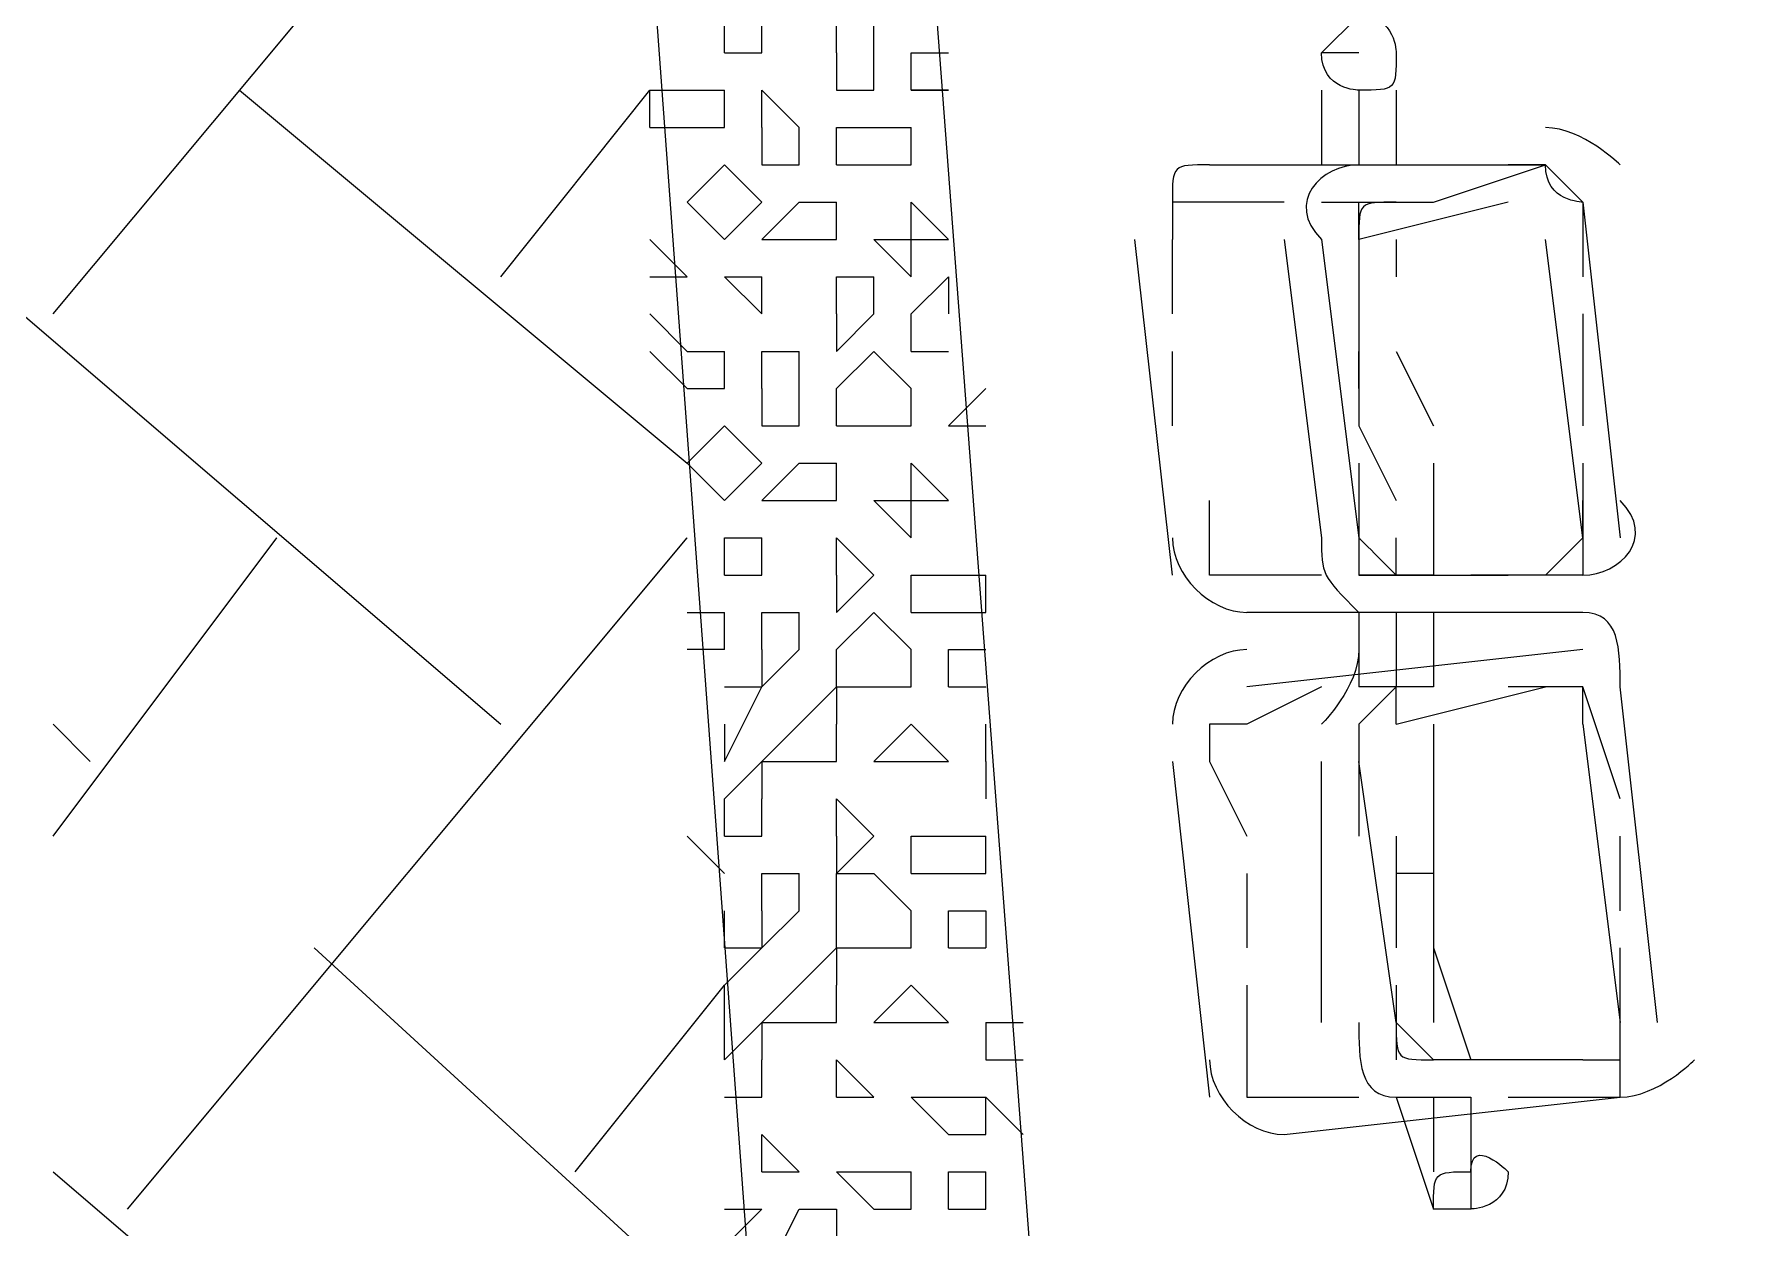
# Model space of a CAD drawing. Header units: millimetres. Extents: x 2928 to 3112, y 1220 to 1280.
# Drawn here: x 3002.1005 to 3002.2539, y 1262.4156 to 1262.5223 of the extents above; entities that cross this region are included whole.
import ezdxf

# ---------------------------------------------------------------- set-up
doc = ezdxf.new("R2010")
doc.units = ezdxf.units.MM

msp = doc.modelspace()

# ---------------------------------------------------------------- linework, layer by layer
at = {"color": 7, "linetype": 'Continuous', "lineweight": -2, "true_color": 0x000007}
for points in [[(3002.16885, 1262.35059), (3002.15219, 1262.57726), (3002.27885, 1262.58726), (3002.29552, 1262.36059)], [(3002.19219, 1262.37726), (3002.26885, 1262.38392), (3002.25552, 1262.55726), (3002.17885, 1262.55393)]]:
    msp.add_lwpolyline(points, close=True, dxfattribs=at)
at = {"color": 9, "linetype": 'Continuous', "lineweight": 5, "true_color": 0xbababa}
for points in [[(3002.10219, 1262.49726), (3002.15219, 1262.55726), (3002.15219, 1262.55726)], [(3002.16219, 1262.52059), (3002.16219, 1262.52392), (3002.16219, 1262.52392)], [(3002.16552, 1262.52059), (3002.16552, 1262.52392), (3002.16552, 1262.52392)], [(3002.17219, 1262.52059), (3002.17219, 1262.52392), (3002.17219, 1262.52392)], [(3002.17552, 1262.51726), (3002.17552, 1262.52392), (3002.17552, 1262.52392)], [(3002.16219, 1262.52059), (3002.16552, 1262.52059), (3002.16552, 1262.52059)], [(3002.17219, 1262.52059), (3002.17219, 1262.51726), (3002.17219, 1262.51726)], [(3002.17885, 1262.51726), (3002.17885, 1262.52059), (3002.17885, 1262.52059)], [(3002.17885, 1262.52059), (3002.18219, 1262.52059), (3002.18219, 1262.52059)], [(3002.11885, 1262.51726), (3002.15885, 1262.48392), (3002.15885, 1262.48392)], [(3002.14219, 1262.50059), (3002.15552, 1262.51726), (3002.15552, 1262.51726)], [(3002.15552, 1262.51392), (3002.15552, 1262.51726), (3002.15552, 1262.51726)], [(3002.15552, 1262.51726), (3002.15885, 1262.51726), (3002.15885, 1262.51726)], [(3002.15885, 1262.51726), (3002.16219, 1262.51726), (3002.16219, 1262.51726)], [(3002.16219, 1262.51392), (3002.16219, 1262.51726), (3002.16219, 1262.51726)], [(3002.16552, 1262.51726), (3002.16885, 1262.51392), (3002.16885, 1262.51392)], [(3002.16552, 1262.51392), (3002.16552, 1262.51726), (3002.16552, 1262.51726)], [(3002.17219, 1262.51726), (3002.17552, 1262.51726), (3002.17552, 1262.51726)], [(3002.17885, 1262.51726), (3002.18219, 1262.51726), (3002.18219, 1262.51726)], [(3002.18219, 1262.51726), (3002.17885, 1262.51726), (3002.17885, 1262.51726)], [(3002.15552, 1262.51392), (3002.15885, 1262.51392), (3002.15885, 1262.51392)], [(3002.15885, 1262.51392), (3002.16219, 1262.51392), (3002.16219, 1262.51392)], [(3002.16552, 1262.51392), (3002.16552, 1262.51059), (3002.16552, 1262.51059)], [(3002.16885, 1262.51059), (3002.16885, 1262.51392), (3002.16885, 1262.51392)], [(3002.17219, 1262.51059), (3002.17219, 1262.51392), (3002.17219, 1262.51392)], [(3002.17219, 1262.51392), (3002.17552, 1262.51392), (3002.17552, 1262.51392)], [(3002.17552, 1262.51392), (3002.17885, 1262.51392), (3002.17885, 1262.51392)], [(3002.17885, 1262.51059), (3002.17885, 1262.51392), (3002.17885, 1262.51392)], [(3002.15885, 1262.50726), (3002.16219, 1262.51059), (3002.16219, 1262.51059)], [(3002.16219, 1262.51059), (3002.16552, 1262.50726), (3002.16552, 1262.50726)], [(3002.16552, 1262.51059), (3002.16885, 1262.51059), (3002.16885, 1262.51059)], [(3002.17219, 1262.51059), (3002.17552, 1262.51059), (3002.17552, 1262.51059)], [(3002.17552, 1262.51059), (3002.17885, 1262.51059), (3002.17885, 1262.51059)], [(3002.15885, 1262.50726), (3002.16219, 1262.50392), (3002.16219, 1262.50392)], [(3002.16219, 1262.50392), (3002.16552, 1262.50726), (3002.16552, 1262.50726)], [(3002.16552, 1262.50392), (3002.16885, 1262.50726), (3002.16885, 1262.50726)], [(3002.16885, 1262.50726), (3002.17219, 1262.50726), (3002.17219, 1262.50726)], [(3002.17219, 1262.50392), (3002.17219, 1262.50726), (3002.17219, 1262.50726)], [(3002.17885, 1262.50726), (3002.18219, 1262.50392), (3002.18219, 1262.50392)], [(3002.17885, 1262.50392), (3002.17885, 1262.50726), (3002.17885, 1262.50726)], [(3002.15552, 1262.50392), (3002.15885, 1262.50059), (3002.15885, 1262.50059)], [(3002.16552, 1262.50392), (3002.16885, 1262.50392), (3002.16885, 1262.50392)], [(3002.16885, 1262.50392), (3002.17219, 1262.50392), (3002.17219, 1262.50392)], [(3002.17552, 1262.50392), (3002.17885, 1262.50059), (3002.17885, 1262.50059)], [(3002.17552, 1262.50392), (3002.17885, 1262.50392), (3002.17885, 1262.50392)], [(3002.17885, 1262.50392), (3002.18219, 1262.50392), (3002.18219, 1262.50392)], [(3002.17885, 1262.50059), (3002.17885, 1262.50392), (3002.17885, 1262.50392)], [(3002.09552, 1262.50059), (3002.14219, 1262.46059), (3002.14219, 1262.46059)], [(3002.15552, 1262.50059), (3002.15885, 1262.50059), (3002.15885, 1262.50059)], [(3002.16219, 1262.50059), (3002.16552, 1262.49726), (3002.16552, 1262.49726)], [(3002.16219, 1262.50059), (3002.16552, 1262.50059), (3002.16552, 1262.50059)], [(3002.16552, 1262.49726), (3002.16552, 1262.50059), (3002.16552, 1262.50059)], [(3002.17219, 1262.50059), (3002.17552, 1262.50059), (3002.17552, 1262.50059)], [(3002.17219, 1262.49726), (3002.17219, 1262.50059), (3002.17219, 1262.50059)], [(3002.17552, 1262.49726), (3002.17552, 1262.50059), (3002.17552, 1262.50059)], [(3002.17885, 1262.49726), (3002.18219, 1262.50059), (3002.18219, 1262.50059)], [(3002.18219, 1262.50059), (3002.18219, 1262.49726), (3002.18219, 1262.49726)], [(3002.15885, 1262.49392), (3002.15552, 1262.49726), (3002.15552, 1262.49726)], [(3002.17219, 1262.49726), (3002.17219, 1262.49392), (3002.17219, 1262.49392)], [(3002.17219, 1262.49392), (3002.17552, 1262.49726), (3002.17552, 1262.49726)], [(3002.17885, 1262.49392), (3002.17885, 1262.49726), (3002.17885, 1262.49726)], [(3002.15885, 1262.49059), (3002.15552, 1262.49392), (3002.15552, 1262.49392)], [(3002.15885, 1262.49392), (3002.16219, 1262.49392), (3002.16219, 1262.49392)], [(3002.16219, 1262.49059), (3002.16219, 1262.49392), (3002.16219, 1262.49392)], [(3002.16552, 1262.49392), (3002.16885, 1262.49392), (3002.16885, 1262.49392)], [(3002.16552, 1262.49059), (3002.16552, 1262.49392), (3002.16552, 1262.49392)], [(3002.16885, 1262.48726), (3002.16885, 1262.49392), (3002.16885, 1262.49392)], [(3002.17219, 1262.49059), (3002.17552, 1262.49392), (3002.17552, 1262.49392)], [(3002.17552, 1262.49392), (3002.17885, 1262.49059), (3002.17885, 1262.49059)], [(3002.17885, 1262.49392), (3002.18219, 1262.49392), (3002.18219, 1262.49392)], [(3002.15885, 1262.49059), (3002.16219, 1262.49059), (3002.16219, 1262.49059)], [(3002.16552, 1262.49059), (3002.16552, 1262.48726), (3002.16552, 1262.48726)], [(3002.17219, 1262.48726), (3002.17219, 1262.49059), (3002.17219, 1262.49059)], [(3002.17885, 1262.48726), (3002.17885, 1262.49059), (3002.17885, 1262.49059)], [(3002.18219, 1262.48726), (3002.18552, 1262.49059), (3002.18552, 1262.49059)], [(3002.15885, 1262.48392), (3002.16219, 1262.48726), (3002.16219, 1262.48726)], [(3002.16219, 1262.48726), (3002.16552, 1262.48392), (3002.16552, 1262.48392)], [(3002.16552, 1262.48726), (3002.16885, 1262.48726), (3002.16885, 1262.48726)], [(3002.17219, 1262.48726), (3002.17552, 1262.48726), (3002.17552, 1262.48726)], [(3002.17552, 1262.48726), (3002.17885, 1262.48726), (3002.17885, 1262.48726)], [(3002.18219, 1262.48726), (3002.18552, 1262.48726), (3002.18552, 1262.48726)], [(3002.15885, 1262.48392), (3002.16219, 1262.48059), (3002.16219, 1262.48059)], [(3002.16219, 1262.48059), (3002.16552, 1262.48392), (3002.16552, 1262.48392)], [(3002.16552, 1262.48059), (3002.16885, 1262.48392), (3002.16885, 1262.48392)], [(3002.16885, 1262.48392), (3002.17219, 1262.48392), (3002.17219, 1262.48392)], [(3002.17219, 1262.48059), (3002.17219, 1262.48392), (3002.17219, 1262.48392)], [(3002.17885, 1262.48392), (3002.18219, 1262.48059), (3002.18219, 1262.48059)], [(3002.17885, 1262.48059), (3002.17885, 1262.48392), (3002.17885, 1262.48392)], [(3002.16552, 1262.48059), (3002.16885, 1262.48059), (3002.16885, 1262.48059)], [(3002.16885, 1262.48059), (3002.17219, 1262.48059), (3002.17219, 1262.48059)], [(3002.17552, 1262.48059), (3002.17885, 1262.47726), (3002.17885, 1262.47726)], [(3002.17552, 1262.48059), (3002.17885, 1262.48059), (3002.17885, 1262.48059)], [(3002.17885, 1262.48059), (3002.18219, 1262.48059), (3002.18219, 1262.48059)], [(3002.17885, 1262.47726), (3002.17885, 1262.48059), (3002.17885, 1262.48059)], [(3002.10219, 1262.45059), (3002.12219, 1262.47726), (3002.12219, 1262.47726)], [(3002.10885, 1262.41726), (3002.15885, 1262.47726), (3002.15885, 1262.47726)], [(3002.16219, 1262.47392), (3002.16219, 1262.47726), (3002.16219, 1262.47726)], [(3002.16219, 1262.47726), (3002.16552, 1262.47726), (3002.16552, 1262.47726)], [(3002.16552, 1262.47392), (3002.16552, 1262.47726), (3002.16552, 1262.47726)], [(3002.17219, 1262.47726), (3002.17552, 1262.47392), (3002.17552, 1262.47392)], [(3002.17219, 1262.47392), (3002.17219, 1262.47726), (3002.17219, 1262.47726)], [(3002.16219, 1262.47392), (3002.16552, 1262.47392), (3002.16552, 1262.47392)], [(3002.17219, 1262.47392), (3002.17219, 1262.47059), (3002.17219, 1262.47059)], [(3002.17219, 1262.47059), (3002.17552, 1262.47392), (3002.17552, 1262.47392)], [(3002.17885, 1262.47059), (3002.17885, 1262.47392), (3002.17885, 1262.47392)], [(3002.17885, 1262.47392), (3002.18219, 1262.47392), (3002.18219, 1262.47392)], [(3002.18219, 1262.47392), (3002.18552, 1262.47392), (3002.18552, 1262.47392)], [(3002.18552, 1262.47059), (3002.18552, 1262.47392), (3002.18552, 1262.47392)], [(3002.15885, 1262.47059), (3002.16219, 1262.47059), (3002.16219, 1262.47059)], [(3002.16219, 1262.46726), (3002.16219, 1262.47059), (3002.16219, 1262.47059)], [(3002.16552, 1262.47059), (3002.16885, 1262.47059), (3002.16885, 1262.47059)], [(3002.16552, 1262.46726), (3002.16552, 1262.47059), (3002.16552, 1262.47059)], [(3002.16885, 1262.46726), (3002.16885, 1262.47059), (3002.16885, 1262.47059)], [(3002.17219, 1262.46726), (3002.17552, 1262.47059), (3002.17552, 1262.47059)], [(3002.17552, 1262.47059), (3002.17885, 1262.46726), (3002.17885, 1262.46726)], [(3002.17885, 1262.47059), (3002.18219, 1262.47059), (3002.18219, 1262.47059)], [(3002.18219, 1262.47059), (3002.18552, 1262.47059), (3002.18552, 1262.47059)], [(3002.16219, 1262.46726), (3002.15885, 1262.46726), (3002.15885, 1262.46726)], [(3002.16552, 1262.46726), (3002.16552, 1262.46392), (3002.16552, 1262.46392)], [(3002.16552, 1262.46392), (3002.16885, 1262.46726), (3002.16885, 1262.46726)], [(3002.17219, 1262.46392), (3002.17219, 1262.46726), (3002.17219, 1262.46726)], [(3002.17885, 1262.46392), (3002.17885, 1262.46726), (3002.17885, 1262.46726)], [(3002.18219, 1262.46392), (3002.18219, 1262.46726), (3002.18219, 1262.46726)], [(3002.18219, 1262.46726), (3002.18552, 1262.46726), (3002.18552, 1262.46726)], [(3002.16219, 1262.46392), (3002.16552, 1262.46392), (3002.16552, 1262.46392)], [(3002.16219, 1262.45726), (3002.16552, 1262.46392), (3002.16552, 1262.46392)], [(3002.16885, 1262.46059), (3002.17219, 1262.46392), (3002.17219, 1262.46392)], [(3002.17219, 1262.46392), (3002.17552, 1262.46392), (3002.17552, 1262.46392)], [(3002.17219, 1262.46392), (3002.17219, 1262.46059), (3002.17219, 1262.46059)], [(3002.17552, 1262.46392), (3002.17885, 1262.46392), (3002.17885, 1262.46392)], [(3002.18219, 1262.46392), (3002.18552, 1262.46392), (3002.18552, 1262.46392)], [(3002.10219, 1262.46059), (3002.10552, 1262.45726), (3002.10552, 1262.45726)], [(3002.16219, 1262.46059), (3002.16219, 1262.45726), (3002.16219, 1262.45726)], [(3002.16552, 1262.45726), (3002.16885, 1262.46059), (3002.16885, 1262.46059)], [(3002.17219, 1262.45726), (3002.17219, 1262.46059), (3002.17219, 1262.46059)], [(3002.17552, 1262.45726), (3002.17885, 1262.46059), (3002.17885, 1262.46059)], [(3002.17885, 1262.46059), (3002.18219, 1262.45726), (3002.18219, 1262.45726)], [(3002.18552, 1262.45726), (3002.18552, 1262.46059), (3002.18552, 1262.46059)], [(3002.16219, 1262.45392), (3002.16552, 1262.45726), (3002.16552, 1262.45726)], [(3002.16552, 1262.45726), (3002.16885, 1262.45726), (3002.16885, 1262.45726)], [(3002.16552, 1262.45726), (3002.16552, 1262.45392), (3002.16552, 1262.45392)], [(3002.16885, 1262.45726), (3002.17219, 1262.45726), (3002.17219, 1262.45726)], [(3002.17552, 1262.45726), (3002.17885, 1262.45726), (3002.17885, 1262.45726)], [(3002.17885, 1262.45726), (3002.18219, 1262.45726), (3002.18219, 1262.45726)], [(3002.18552, 1262.45726), (3002.18552, 1262.45392), (3002.18552, 1262.45392)], [(3002.16219, 1262.45059), (3002.16219, 1262.45392), (3002.16219, 1262.45392)], [(3002.16552, 1262.45059), (3002.16552, 1262.45392), (3002.16552, 1262.45392)], [(3002.17219, 1262.45392), (3002.17552, 1262.45059), (3002.17552, 1262.45059)], [(3002.17219, 1262.45059), (3002.17219, 1262.45392), (3002.17219, 1262.45392)], [(3002.16219, 1262.44726), (3002.15885, 1262.45059), (3002.15885, 1262.45059)], [(3002.16219, 1262.44726), (3002.15885, 1262.45059), (3002.15885, 1262.45059)], [(3002.16219, 1262.45059), (3002.16552, 1262.45059), (3002.16552, 1262.45059)], [(3002.17219, 1262.45059), (3002.17219, 1262.44726), (3002.17219, 1262.44726)], [(3002.17219, 1262.44726), (3002.17552, 1262.45059), (3002.17552, 1262.45059)], [(3002.17885, 1262.44726), (3002.17885, 1262.45059), (3002.17885, 1262.45059)], [(3002.17885, 1262.45059), (3002.18219, 1262.45059), (3002.18219, 1262.45059)], [(3002.18219, 1262.45059), (3002.18552, 1262.45059), (3002.18552, 1262.45059)], [(3002.18552, 1262.44726), (3002.18552, 1262.45059), (3002.18552, 1262.45059)], [(3002.16552, 1262.44726), (3002.16885, 1262.44726), (3002.16885, 1262.44726)], [(3002.16552, 1262.44392), (3002.16552, 1262.44726), (3002.16552, 1262.44726)], [(3002.16885, 1262.44392), (3002.16885, 1262.44726), (3002.16885, 1262.44726)], [(3002.17219, 1262.44059), (3002.17219, 1262.44726), (3002.17219, 1262.44726)], [(3002.17219, 1262.44726), (3002.17552, 1262.44726), (3002.17552, 1262.44726)], [(3002.17552, 1262.44726), (3002.17885, 1262.44392), (3002.17885, 1262.44392)], [(3002.17885, 1262.44726), (3002.18219, 1262.44726), (3002.18219, 1262.44726)], [(3002.18219, 1262.44726), (3002.18552, 1262.44726), (3002.18552, 1262.44726)], [(3002.16219, 1262.44059), (3002.16219, 1262.44392), (3002.16219, 1262.44392)], [(3002.16552, 1262.44392), (3002.16552, 1262.44059), (3002.16552, 1262.44059)], [(3002.16552, 1262.44059), (3002.16885, 1262.44392), (3002.16885, 1262.44392)], [(3002.17885, 1262.44059), (3002.17885, 1262.44392), (3002.17885, 1262.44392)], [(3002.18219, 1262.44059), (3002.18219, 1262.44392), (3002.18219, 1262.44392)], [(3002.18219, 1262.44392), (3002.18552, 1262.44392), (3002.18552, 1262.44392)], [(3002.18552, 1262.44392), (3002.18552, 1262.44059), (3002.18552, 1262.44059)], [(3002.12552, 1262.44059), (3002.16552, 1262.40392), (3002.16552, 1262.40392)], [(3002.16219, 1262.44059), (3002.16552, 1262.44059), (3002.16552, 1262.44059)], [(3002.16219, 1262.43726), (3002.16552, 1262.44059), (3002.16552, 1262.44059)], [(3002.16885, 1262.43726), (3002.17219, 1262.44059), (3002.17219, 1262.44059)], [(3002.17219, 1262.44059), (3002.17552, 1262.44059), (3002.17552, 1262.44059)], [(3002.17219, 1262.44059), (3002.17219, 1262.43726), (3002.17219, 1262.43726)], [(3002.17552, 1262.44059), (3002.17885, 1262.44059), (3002.17885, 1262.44059)], [(3002.18219, 1262.44059), (3002.18552, 1262.44059), (3002.18552, 1262.44059)], [(3002.14885, 1262.42059), (3002.16219, 1262.43726), (3002.16219, 1262.43726)], [(3002.16219, 1262.43392), (3002.16219, 1262.43726), (3002.16219, 1262.43726)], [(3002.16552, 1262.43392), (3002.16885, 1262.43726), (3002.16885, 1262.43726)], [(3002.17219, 1262.43392), (3002.17219, 1262.43726), (3002.17219, 1262.43726)], [(3002.17552, 1262.43392), (3002.17885, 1262.43726), (3002.17885, 1262.43726)], [(3002.17885, 1262.43726), (3002.18219, 1262.43392), (3002.18219, 1262.43392)], [(3002.16219, 1262.43059), (3002.16219, 1262.43392), (3002.16219, 1262.43392)], [(3002.16219, 1262.43059), (3002.16552, 1262.43392), (3002.16552, 1262.43392)], [(3002.16552, 1262.43392), (3002.16885, 1262.43392), (3002.16885, 1262.43392)], [(3002.16552, 1262.43392), (3002.16552, 1262.43059), (3002.16552, 1262.43059)], [(3002.16885, 1262.43392), (3002.17219, 1262.43392), (3002.17219, 1262.43392)], [(3002.17552, 1262.43392), (3002.17885, 1262.43392), (3002.17885, 1262.43392)], [(3002.17885, 1262.43392), (3002.18219, 1262.43392), (3002.18219, 1262.43392)], [(3002.18552, 1262.43392), (3002.18552, 1262.43059), (3002.18552, 1262.43059)], [(3002.18552, 1262.43392), (3002.18885, 1262.43392), (3002.18885, 1262.43392)], [(3002.16552, 1262.42726), (3002.16552, 1262.43059), (3002.16552, 1262.43059)], [(3002.17219, 1262.43059), (3002.17552, 1262.42726), (3002.17552, 1262.42726)], [(3002.17219, 1262.42726), (3002.17219, 1262.43059), (3002.17219, 1262.43059)], [(3002.18552, 1262.43059), (3002.18885, 1262.43059), (3002.18885, 1262.43059)], [(3002.16219, 1262.42726), (3002.16552, 1262.42726), (3002.16552, 1262.42726)], [(3002.17219, 1262.42726), (3002.17552, 1262.42726), (3002.17552, 1262.42726)], [(3002.17885, 1262.42726), (3002.18219, 1262.42392), (3002.18219, 1262.42392)], [(3002.17885, 1262.42726), (3002.18219, 1262.42726), (3002.18219, 1262.42726)], [(3002.18219, 1262.42726), (3002.18552, 1262.42726), (3002.18552, 1262.42726)], [(3002.18885, 1262.42392), (3002.18552, 1262.42726), (3002.18552, 1262.42726)], [(3002.18552, 1262.42392), (3002.18552, 1262.42726), (3002.18552, 1262.42726)], [(3002.18885, 1262.42392), (3002.18552, 1262.42726), (3002.18552, 1262.42726)], [(3002.16552, 1262.42392), (3002.16885, 1262.42059), (3002.16885, 1262.42059)], [(3002.16552, 1262.42059), (3002.16552, 1262.42392), (3002.16552, 1262.42392)], [(3002.18219, 1262.42392), (3002.18552, 1262.42392), (3002.18552, 1262.42392)], [(3002.10219, 1262.42059), (3002.14885, 1262.38059), (3002.14885, 1262.38059)], [(3002.16552, 1262.42059), (3002.16885, 1262.42059), (3002.16885, 1262.42059)], [(3002.17219, 1262.42059), (3002.17552, 1262.41726), (3002.17552, 1262.41726)], [(3002.17219, 1262.42059), (3002.17552, 1262.42059), (3002.17552, 1262.42059)], [(3002.17552, 1262.42059), (3002.17885, 1262.42059), (3002.17885, 1262.42059)], [(3002.17885, 1262.41726), (3002.17885, 1262.42059), (3002.17885, 1262.42059)], [(3002.18219, 1262.41726), (3002.18219, 1262.42059), (3002.18219, 1262.42059)], [(3002.18219, 1262.42059), (3002.18552, 1262.42059), (3002.18552, 1262.42059)], [(3002.18552, 1262.41726), (3002.18552, 1262.42059), (3002.18552, 1262.42059)], [(3002.16219, 1262.41726), (3002.16552, 1262.41726), (3002.16552, 1262.41726)], [(3002.16219, 1262.41392), (3002.16552, 1262.41726), (3002.16552, 1262.41726)], [(3002.16552, 1262.41059), (3002.16885, 1262.41726), (3002.16885, 1262.41726)], [(3002.16885, 1262.41726), (3002.17219, 1262.41726), (3002.17219, 1262.41726)], [(3002.17219, 1262.41726), (3002.17219, 1262.41392), (3002.17219, 1262.41392)], [(3002.17552, 1262.41726), (3002.17885, 1262.41726), (3002.17885, 1262.41726)], [(3002.18219, 1262.41726), (3002.18552, 1262.41726), (3002.18552, 1262.41726)]]:
    msp.add_lwpolyline(points, dxfattribs=at)
for points in [[(3002.16552, 1262.52059), (3002.16552, 1262.52059)], [(3002.16552, 1262.51726), (3002.16552, 1262.51726)], [(3002.16219, 1262.51059), (3002.16219, 1262.51059)], [(3002.17219, 1262.50726), (3002.17219, 1262.50726)], [(3002.16219, 1262.50392), (3002.16219, 1262.50392)], [(3002.15885, 1262.50059), (3002.15885, 1262.50059)], [(3002.16219, 1262.50059), (3002.16219, 1262.50059)], [(3002.16552, 1262.50059), (3002.16552, 1262.50059)], [(3002.17219, 1262.50059), (3002.17219, 1262.50059)], [(3002.16552, 1262.49726), (3002.16552, 1262.49726)], [(3002.16552, 1262.49392), (3002.16552, 1262.49392)], [(3002.18219, 1262.49392), (3002.18219, 1262.49392)], [(3002.16219, 1262.48726), (3002.16219, 1262.48726)], [(3002.18219, 1262.48726), (3002.18219, 1262.48726)], [(3002.17219, 1262.48392), (3002.17219, 1262.48392)], [(3002.16219, 1262.48059), (3002.16219, 1262.48059)], [(3002.16552, 1262.47726), (3002.16552, 1262.47726)], [(3002.16552, 1262.47392), (3002.16552, 1262.47392)], [(3002.17219, 1262.47392), (3002.17219, 1262.47392)], [(3002.17552, 1262.47392), (3002.17552, 1262.47392)], [(3002.16552, 1262.47059), (3002.16552, 1262.47059)], [(3002.16219, 1262.46392), (3002.16219, 1262.46392)], [(3002.18552, 1262.46392), (3002.18552, 1262.46392)], [(3002.17885, 1262.46059), (3002.17885, 1262.46059)], [(3002.16219, 1262.45726), (3002.16219, 1262.45726)], [(3002.17885, 1262.45726), (3002.17885, 1262.45726)], [(3002.18552, 1262.45726), (3002.18552, 1262.45726)], [(3002.16552, 1262.45059), (3002.16552, 1262.45059)], [(3002.17219, 1262.45059), (3002.17219, 1262.45059)], [(3002.17552, 1262.45059), (3002.17552, 1262.45059)], [(3002.16552, 1262.44726), (3002.16552, 1262.44726)], [(3002.18552, 1262.44059), (3002.18552, 1262.44059)], [(3002.18552, 1262.44059), (3002.18552, 1262.44059)], [(3002.17885, 1262.43726), (3002.17885, 1262.43726)], [(3002.17885, 1262.43392), (3002.17885, 1262.43392)], [(3002.18552, 1262.43392), (3002.18552, 1262.43392)], [(3002.17219, 1262.43059), (3002.17219, 1262.43059)], [(3002.16552, 1262.42726), (3002.16552, 1262.42726)], [(3002.17219, 1262.42726), (3002.17219, 1262.42726)], [(3002.17552, 1262.42726), (3002.17552, 1262.42726)], [(3002.17885, 1262.42726), (3002.17885, 1262.42726)], [(3002.16552, 1262.42059), (3002.16552, 1262.42059)], [(3002.16552, 1262.42059), (3002.16552, 1262.42059)], [(3002.16885, 1262.42059), (3002.16885, 1262.42059)], [(3002.17219, 1262.42059), (3002.17219, 1262.42059)], [(3002.18552, 1262.42059), (3002.18552, 1262.42059)], [(3002.18552, 1262.41726), (3002.18552, 1262.41726)]]:
    msp.add_lwpolyline(points, close=True, dxfattribs=at)
at = {"color": 252, "linetype": 'Continuous', "lineweight": 5, "true_color": 0x989898}
for points in [[(3002.21885, 1262.52059), (3002.21552, 1262.52059), (3002.21552, 1262.52059)], [(3002.21552, 1262.51726), (3002.21552, 1262.51059), (3002.21552, 1262.51059)], [(3002.21885, 1262.51726), (3002.21885, 1262.51059), (3002.21885, 1262.51059)], [(3002.22219, 1262.51726), (3002.22219, 1262.51059), (3002.22219, 1262.51059)], [(3002.22552, 1262.50726), (3002.23552, 1262.51059), (3002.23885, 1262.50726), (3002.23885, 1262.50059)], [(3002.21219, 1262.50726), (3002.20552, 1262.50726), (3002.20219, 1262.50726), (3002.20219, 1262.50392)], [(3002.21552, 1262.50726), (3002.22552, 1262.50726), (3002.22552, 1262.50726)], [(3002.21885, 1262.50392), (3002.21885, 1262.50726), (3002.21885, 1262.50726)], [(3002.20219, 1262.49726), (3002.20219, 1262.50392), (3002.20219, 1262.50392)], [(3002.21885, 1262.50392), (3002.21885, 1262.50059), (3002.21885, 1262.50059)], [(3002.22219, 1262.50392), (3002.22219, 1262.50059), (3002.22219, 1262.50059)], [(3002.21885, 1262.50059), (3002.21885, 1262.49392), (3002.21885, 1262.49392)], [(3002.23885, 1262.49726), (3002.23885, 1262.48726), (3002.23885, 1262.48726)], [(3002.20219, 1262.48726), (3002.20219, 1262.49392), (3002.20219, 1262.49392)], [(3002.21885, 1262.49392), (3002.21885, 1262.48726), (3002.21885, 1262.48726)], [(3002.21885, 1262.49059), (3002.21885, 1262.49392), (3002.21885, 1262.49392)], [(3002.22219, 1262.49392), (3002.22552, 1262.48726), (3002.22552, 1262.48726)], [(3002.21885, 1262.48726), (3002.22219, 1262.48059), (3002.22219, 1262.48059)], [(3002.21885, 1262.48392), (3002.21885, 1262.47392), (3002.21885, 1262.47392)], [(3002.22552, 1262.48392), (3002.22552, 1262.47392), (3002.22552, 1262.47392)], [(3002.23885, 1262.48392), (3002.23885, 1262.47726), (3002.23885, 1262.47392), (3002.23885, 1262.47392), (3002.22885, 1262.47392)], [(3002.21552, 1262.47392), (3002.20885, 1262.47392), (3002.20552, 1262.47392), (3002.20552, 1262.47392), (3002.20552, 1262.48059)], [(3002.22219, 1262.47392), (3002.22219, 1262.47726), (3002.22219, 1262.47726)], [(3002.22552, 1262.47392), (3002.21885, 1262.47392), (3002.21885, 1262.47392)], [(3002.21885, 1262.47059), (3002.21885, 1262.46392), (3002.21885, 1262.46392)], [(3002.22219, 1262.47059), (3002.22219, 1262.46392), (3002.22219, 1262.46392)], [(3002.22552, 1262.47059), (3002.22552, 1262.46392), (3002.22552, 1262.46392)], [(3002.21552, 1262.46392), (3002.20885, 1262.46059), (3002.20552, 1262.46059), (3002.20552, 1262.45726), (3002.20885, 1262.45059)], [(3002.22552, 1262.46392), (3002.21885, 1262.46392), (3002.21885, 1262.46392)], [(3002.22219, 1262.46059), (3002.22219, 1262.46392), (3002.22219, 1262.46392)], [(3002.24219, 1262.45392), (3002.23885, 1262.46392), (3002.23885, 1262.46392), (3002.23885, 1262.46392), (3002.23219, 1262.46392)], [(3002.21885, 1262.46059), (3002.21885, 1262.45059), (3002.21885, 1262.45059)], [(3002.22552, 1262.46059), (3002.22552, 1262.45392), (3002.22552, 1262.45392)], [(3002.22552, 1262.45726), (3002.22552, 1262.45059), (3002.22552, 1262.45059)], [(3002.22219, 1262.45059), (3002.22219, 1262.44059), (3002.22219, 1262.44059)], [(3002.22552, 1262.45059), (3002.22552, 1262.44059), (3002.22552, 1262.44059)], [(3002.24219, 1262.44392), (3002.24219, 1262.45059), (3002.24219, 1262.45059)], [(3002.20885, 1262.44726), (3002.20885, 1262.44059), (3002.20885, 1262.44059)], [(3002.22552, 1262.44726), (3002.22219, 1262.44726), (3002.22219, 1262.44726)], [(3002.22552, 1262.44059), (3002.22885, 1262.43059), (3002.22885, 1262.43059)], [(3002.22552, 1262.44059), (3002.22552, 1262.43392), (3002.22552, 1262.43392)], [(3002.23219, 1262.42726), (3002.24219, 1262.42726), (3002.24219, 1262.43059), (3002.24219, 1262.43392), (3002.24219, 1262.44059)], [(3002.20885, 1262.43726), (3002.20885, 1262.42726), (3002.20885, 1262.42726)], [(3002.22219, 1262.43726), (3002.22219, 1262.43059), (3002.22219, 1262.43059)], [(3002.22552, 1262.43059), (3002.22219, 1262.43392), (3002.22219, 1262.43392)], [(3002.20885, 1262.42726), (3002.20885, 1262.42726), (3002.20885, 1262.42726), (3002.21885, 1262.42726)], [(3002.22219, 1262.42726), (3002.22885, 1262.42726), (3002.22885, 1262.42726)], [(3002.22219, 1262.42726), (3002.22552, 1262.41726), (3002.22552, 1262.41726)], [(3002.22552, 1262.42726), (3002.22552, 1262.42059), (3002.22552, 1262.42059)], [(3002.22885, 1262.42726), (3002.22885, 1262.41726), (3002.22885, 1262.41726)]]:
    msp.add_lwpolyline(points, dxfattribs=at)
at = {"color": 7, "linetype": 'Continuous', "lineweight": -2, "true_color": 0x000007}
for points in [[(3002.20552, 1262.51059), (3002.23552, 1262.51059), (3002.23552, 1262.51059)], [(3002.23219, 1262.50726), (3002.21885, 1262.50392), (3002.21885, 1262.50392)], [(3002.23885, 1262.50726), (3002.24219, 1262.47726), (3002.24219, 1262.47726)], [(3002.20219, 1262.47392), (3002.19885, 1262.50392), (3002.19885, 1262.50392)], [(3002.21219, 1262.50392), (3002.21552, 1262.47726), (3002.21552, 1262.47726)], [(3002.21552, 1262.50392), (3002.21885, 1262.47726), (3002.21885, 1262.47726)], [(3002.23885, 1262.47726), (3002.23552, 1262.50392), (3002.23552, 1262.50392)], [(3002.21885, 1262.47392), (3002.23219, 1262.47392), (3002.23219, 1262.47392)], [(3002.23885, 1262.47059), (3002.20885, 1262.47059), (3002.20885, 1262.47059)], [(3002.23885, 1262.46726), (3002.20885, 1262.46392), (3002.20885, 1262.46392)], [(3002.22219, 1262.46059), (3002.23552, 1262.46392), (3002.23552, 1262.46392)], [(3002.24552, 1262.43392), (3002.24219, 1262.46392), (3002.24219, 1262.46392)], [(3002.23885, 1262.46059), (3002.24219, 1262.43392), (3002.24219, 1262.43392)], [(3002.20219, 1262.45726), (3002.20552, 1262.42726), (3002.20552, 1262.42726)], [(3002.21552, 1262.43392), (3002.21552, 1262.45726), (3002.21552, 1262.45726)], [(3002.22219, 1262.43392), (3002.21885, 1262.45726), (3002.21885, 1262.45726)], [(3002.23885, 1262.43059), (3002.22552, 1262.43059), (3002.22552, 1262.43059)], [(3002.21219, 1262.42392), (3002.24219, 1262.42726), (3002.24219, 1262.42726)]]:
    msp.add_lwpolyline(points, dxfattribs=at)
at = {"color": 252, "linetype": 'Continuous', "lineweight": 5, "true_color": 0x989898}
msp.add_lwpolyline([(3002.22552, 1262.41726), (3002.22552, 1262.41726)], close=True, dxfattribs=at)
at = {"color": 7, "linetype": 'Continuous', "lineweight": -2, "true_color": 0x000007}
for points, knots in [([(3002.21885, 1262.51726), (3002.22219, 1262.51726), (3002.22219, 1262.51726), (3002.22219, 1262.52059), (3002.22219, 1262.52059), (3002.22219, 1262.52059), (3002.22219, 1262.52392), (3002.21885, 1262.52392), (3002.21885, 1262.52392), (3002.21885, 1262.52392), (3002.21552, 1262.52059), (3002.21552, 1262.52059), (3002.21552, 1262.52059), (3002.21552, 1262.51726), (3002.21885, 1262.51726), (3002.21885, 1262.51726)], [0, 0, 0, 0, 0.0625, 0.0625, 0.0625, 0.0625, 0.125, 0.125, 0.125, 0.125, 0.1875, 0.1875, 0.1875, 0.1875, 1, 1, 1, 1]), ([(3002.23885, 1262.50726), (3002.23885, 1262.50726), (3002.23552, 1262.50726), (3002.23552, 1262.51059), (3002.23552, 1262.51059), (3002.23552, 1262.51059), (3002.23552, 1262.51059), (3002.23219, 1262.51059)], [0, 0, 0, 0, 0.125, 0.125, 0.125, 0.125, 1, 1, 1, 1]), ([(3002.23552, 1262.47392), (3002.23552, 1262.47392), (3002.23885, 1262.47726), (3002.23885, 1262.47726), (3002.23885, 1262.47726), (3002.23885, 1262.47726), (3002.23885, 1262.47726), (3002.23885, 1262.48059)], [0, 0, 0, 0, 0.125, 0.125, 0.125, 0.125, 1, 1, 1, 1]), ([(3002.23885, 1262.46059), (3002.23885, 1262.46392), (3002.23885, 1262.46392), (3002.23885, 1262.46392), (3002.23885, 1262.46392), (3002.23885, 1262.46392), (3002.23552, 1262.46392), (3002.23552, 1262.46392)], [0, 0, 0, 0, 0.125, 0.125, 0.125, 0.125, 1, 1, 1, 1]), ([(3002.23885, 1262.43059), (3002.23885, 1262.43059), (3002.23885, 1262.43059), (3002.24219, 1262.43059), (3002.24219, 1262.43059), (3002.24219, 1262.43392), (3002.24219, 1262.43392), (3002.24219, 1262.43392)], [0, 0, 0, 0, 0.125, 0.125, 0.125, 0.125, 1, 1, 1, 1]), ([(3002.22885, 1262.41726), (3002.22885, 1262.41726), (3002.23219, 1262.41726), (3002.23219, 1262.42059), (3002.23219, 1262.42059), (3002.23219, 1262.42059), (3002.22885, 1262.42392), (3002.22885, 1262.42059), (3002.22885, 1262.42059), (3002.22552, 1262.42059), (3002.22552, 1262.42059), (3002.22552, 1262.41726), (3002.22552, 1262.41726), (3002.22552, 1262.41726), (3002.22552, 1262.41726), (3002.22885, 1262.41726)], [0, 0, 0, 0, 0.0625, 0.0625, 0.0625, 0.0625, 0.125, 0.125, 0.125, 0.125, 0.1875, 0.1875, 0.1875, 0.1875, 1, 1, 1, 1])]:
    msp.add_open_spline(points, degree=3, knots=knots, dxfattribs=at)
for points in [[(3002.24219, 1262.51059), (3002.24219, 1262.51059), (3002.23885, 1262.51392), (3002.23552, 1262.51392)], [(3002.20552, 1262.51059), (3002.20219, 1262.51059), (3002.20219, 1262.51059), (3002.20219, 1262.50726)], [(3002.21885, 1262.51059), (3002.21552, 1262.51059), (3002.21219, 1262.50726), (3002.21552, 1262.50392)], [(3002.22219, 1262.50726), (3002.21885, 1262.50726), (3002.21885, 1262.50726), (3002.21885, 1262.50392)], [(3002.23885, 1262.47392), (3002.24219, 1262.47392), (3002.24552, 1262.47726), (3002.24219, 1262.48059)], [(3002.20219, 1262.47726), (3002.20219, 1262.47392), (3002.20552, 1262.47059), (3002.20885, 1262.47059)], [(3002.21552, 1262.47726), (3002.21552, 1262.47392), (3002.21552, 1262.47392), (3002.21885, 1262.47059)], [(3002.21885, 1262.47726), (3002.21885, 1262.47726), (3002.21885, 1262.47726), (3002.22219, 1262.47392)], [(3002.24219, 1262.46392), (3002.24219, 1262.46726), (3002.24219, 1262.47059), (3002.23885, 1262.47059)], [(3002.20885, 1262.46726), (3002.20552, 1262.46726), (3002.20219, 1262.46392), (3002.20219, 1262.46059)], [(3002.21885, 1262.46726), (3002.21885, 1262.46392), (3002.21552, 1262.46059), (3002.21552, 1262.46059)], [(3002.22219, 1262.46392), (3002.22219, 1262.46392), (3002.21885, 1262.46059), (3002.21885, 1262.46059)], [(3002.21885, 1262.43392), (3002.21885, 1262.43059), (3002.21885, 1262.42726), (3002.22219, 1262.42726)], [(3002.22219, 1262.43392), (3002.22219, 1262.43059), (3002.22219, 1262.43059), (3002.22552, 1262.43059)], [(3002.20552, 1262.43059), (3002.20552, 1262.42726), (3002.20885, 1262.42392), (3002.21219, 1262.42392)], [(3002.24219, 1262.42726), (3002.24552, 1262.42726), (3002.24885, 1262.43059), (3002.24885, 1262.43059)]]:
    msp.add_open_spline(points, degree=3, dxfattribs=at)

doc.saveas('drawing.dxf')
